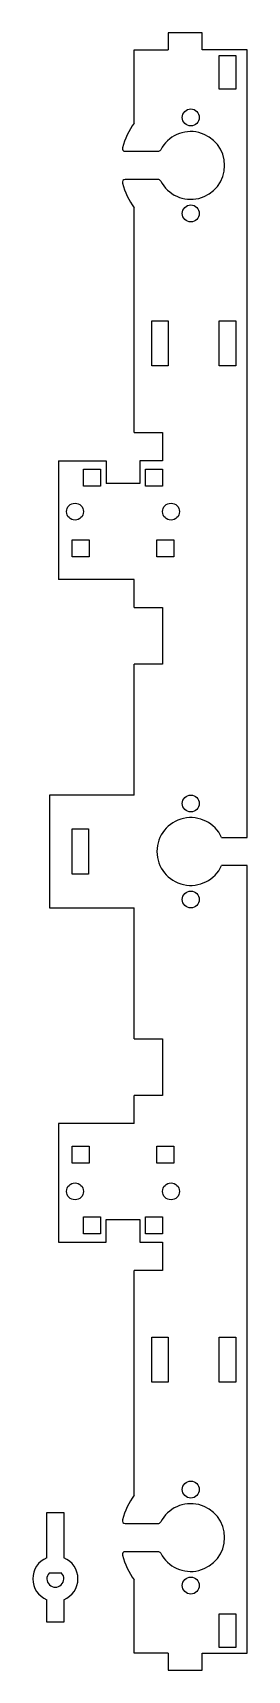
# Model space of a CAD drawing. Header units: millimetres. Extents: x -44 to -6, y 0 to 290.
import ezdxf

# ---------------------------------------------------------------- set-up
doc = ezdxf.new("R2010")
doc.units = ezdxf.units.MM

msp = doc.modelspace()

# ---------------------------------------------------------------- linework, layer by layer
for p, q in [((-20, 290), (-20, 287)), ((-14, 290), (-20, 290)), ((-14, 287), (-14, 290)), ((-26, 274), (-26, 287)), ((-26, 287), (-20, 287)), ((-6, 287), (-14, 287)), ((-11, 280), (-11, 286)), ((-11, 286), (-8, 286)), ((-8, 286), (-8, 280)), ((-6, 147.5), (-6, 287)), ((-8, 280), (-11, 280)), ((-27.62, 269), (-21.77, 269)), ((-21.77, 264), (-27.62, 264)), ((-26, 219.19), (-26, 259)), ((-22.9, 239), (-20, 239)), ((-22.9, 231), (-22.9, 239)), ((-20, 239), (-20, 231)), ((-11, 231), (-11, 239)), ((-11, 239), (-8, 239)), ((-8, 239), (-8, 231)), ((-20, 231), (-22.9, 231)), ((-8, 231), (-11, 231)), ((-26, 219.19), (-21, 219.19)), ((-21, 219.19), (-21, 214.19)), ((-39.42, 214.19), (-39.42, 193.19)), ((-39.42, 214.19), (-31, 214.19)), ((-35, 209.69), (-35, 212.69)), ((-35, 212.69), (-32, 212.69)), ((-32, 212.69), (-32, 209.69)), ((-31, 214.19), (-31, 210.19)), ((-21, 214.19), (-25, 214.19)), ((-25, 214.19), (-25, 210.19)), ((-24, 209.69), (-24, 212.69)), ((-24, 212.69), (-21, 212.69)), ((-21, 212.69), (-21, 209.69)), ((-32, 209.69), (-35, 209.69)), ((-25, 210.19), (-31, 210.19)), ((-21, 209.69), (-24, 209.69)), ((-37, 200.19), (-34, 200.19)), ((-37, 197.19), (-37, 200.19)), ((-34, 200.19), (-34, 197.19)), ((-22, 197.19), (-22, 200.19)), ((-22, 200.19), (-19, 200.19)), ((-19, 200.19), (-19, 197.19)), ((-34, 197.19), (-37, 197.19)), ((-19, 197.19), (-22, 197.19)), ((-26, 193.19), (-39.42, 193.19)), ((-26, 188.19), (-26, 193.19)), ((-26, 188.19), (-21, 188.19)), ((-21, 188.19), (-21, 178.19)), ((-21, 178.19), (-26, 178.19)), ((-26, 155), (-26, 178.19)), ((-41, 155), (-41, 135)), ((-26, 155), (-41, 155)), ((-37, 149), (-34.1, 149)), ((-37, 141), (-37, 149)), ((-34.1, 149), (-34.1, 141)), ((-10.55, 147.5), (-6, 147.5)), ((-6, 142.5), (-10.55, 142.5)), ((-6, 3), (-6, 142.5)), ((-34.1, 141), (-37, 141)), ((-41, 135), (-26, 135)), ((-26, 111.81), (-26, 135)), ((-26, 111.81), (-21, 111.81)), ((-21, 111.81), (-21, 101.81)), ((-21, 101.81), (-26, 101.81)), ((-26, 96.81), (-26, 101.81)), ((-26, 96.81), (-39.42, 96.81)), ((-39.42, 96.81), (-39.42, 75.81)), ((-37, 92.81), (-34, 92.81)), ((-37, 89.81), (-37, 92.81)), ((-34, 92.81), (-34, 89.81)), ((-22, 92.81), (-19, 92.81)), ((-22, 89.81), (-22, 92.81)), ((-19, 92.81), (-19, 89.81)), ((-34, 89.81), (-37, 89.81)), ((-19, 89.81), (-22, 89.81)), ((-35, 77.31), (-35, 80.31)), ((-35, 80.31), (-32, 80.31)), ((-32, 80.31), (-32, 77.31)), ((-31, 79.81), (-25, 79.81)), ((-31, 75.81), (-31, 79.81)), ((-25, 79.81), (-25, 75.81)), ((-24, 80.31), (-21, 80.31)), ((-24, 77.31), (-24, 80.31)), ((-21, 80.31), (-21, 77.31)), ((-39.42, 75.81), (-31, 75.81)), ((-32, 77.31), (-35, 77.31)), ((-25, 75.81), (-21, 75.81)), ((-21, 77.31), (-24, 77.31)), ((-21, 75.81), (-21, 70.81)), ((-21, 70.81), (-26, 70.81)), ((-26, 31), (-26, 70.81)), ((-22.9, 59), (-20, 59)), ((-22.9, 51), (-22.9, 59)), ((-20, 59), (-20, 51)), ((-11, 51), (-11, 59)), ((-11, 59), (-8, 59)), ((-8, 59), (-8, 51)), ((-20, 51), (-22.9, 51)), ((-8, 51), (-11, 51)), ((-41.48, 27.91), (-38.48, 27.91)), ((-41.48, 19.91), (-41.48, 27.91)), ((-38.48, 27.91), (-38.48, 19.91)), ((-27.62, 26), (-21.77, 26)), ((-21.77, 21), (-27.62, 21)), ((-38.86, 17.2), (-41.1, 17.2)), ((-26, 3), (-26, 16)), ((-41.48, 8.49), (-41.48, 12.49)), ((-38.48, 12.49), (-38.48, 8.49)), ((-11, 4), (-11, 10)), ((-11, 10), (-8, 10)), ((-8, 10), (-8, 4)), ((-38.48, 8.49), (-41.48, 8.49)), ((-20, 3), (-26, 3)), ((-20, 3), (-20, 0)), ((-14, 3), (-6, 3)), ((-14, 0), (-14, 3)), ((-8, 4), (-11, 4)), ((-20, 0), (-14, 0))]:
    msp.add_line(p, q)
for centre in [(-16, 275), (-16, 258), (-36.5, 205.19), (-19.5, 205.19), (-16, 153.5), (-16, 136.5), (-36.5, 84.81), (-19.5, 84.81), (-16, 32), (-16, 15)]:
    msp.add_circle(centre, 1.5)
for centre, radius, start, end in [((-16, 266.5), 12.5, 143.1301, 165.5225), ((-16, 266.5), 6, 207.4864, 152.5136), ((-27.62, 269.5), 0.5, 165.5225, 270), ((-21.77, 269.5), 0.5, 270, 332.5136), ((-27.62, 263.5), 0.5, 90, 194.4775), ((-21.77, 263.5), 0.5, 27.4864, 90), ((-16, 266.5), 12.5, 194.4775, 216.8699), ((-16, 145), 6, 24.6243, 335.3757), ((-16, 23.5), 12.5, 143.1301, 165.5225), ((-16, 23.5), 6, 207.4864, 152.5136), ((-27.62, 26.5), 0.5, 165.5225, 270), ((-21.77, 26.5), 0.5, 270, 332.5136), ((-27.62, 20.5), 0.5, 90, 194.4775), ((-16, 23.5), 12.5, 194.4775, 216.8699), ((-21.77, 20.5), 0.5, 27.4864, 90), ((-39.98, 16.2), 4, 112.0243, 247.9757), ((-39.98, 16.2), 4, 292.0243, 67.9757), ((-39.98, 16.2), 1.5, 138.1897, 41.8103)]:
    msp.add_arc(centre, radius, start, end)

doc.saveas('drawing.dxf')
